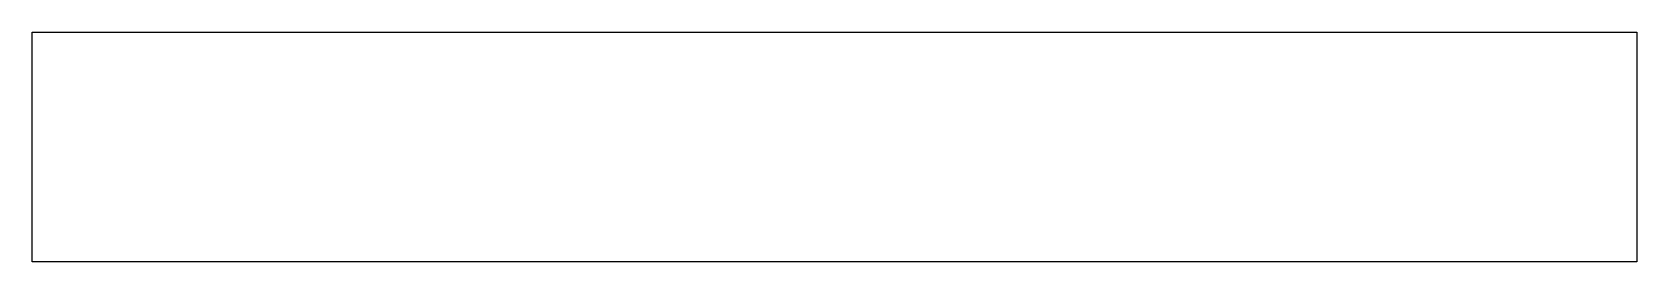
# Model space of a CAD drawing. Header units: metres. Extents: x -18.5 to 13.8, y -1.1 to 46.5.
# Drawn here: x -18.55 to 13.75, y 41.88 to 46.5 of the extents above.
import ezdxf

# ---------------------------------------------------------------- set-up
doc = ezdxf.new("R2010")
doc.units = ezdxf.units.M

msp = doc.modelspace()

# ---------------------------------------------------------------- linework, layer by layer
for p, q in [((-18.55, 46.487), (-18.55, 46.5)), ((-18.55, 46.5), (-18.541, 46.5)), ((-18.55, 46.485), (-18.55, 46.487)), ((-18.55, 46.487), (-18.55, 46.487)), ((-18.55, 46.483), (-18.55, 46.485)), ((-18.55, 46.481), (-18.55, 46.483)), ((-18.55, 46.393), (-18.55, 46.481)), ((-18.55, 41.989), (-18.55, 46.393)), ((-18.541, 46.5), (-18.522, 46.5)), ((-18.522, 46.5), (-18.34, 46.5)), ((-18.34, 46.5), (-18.319, 46.5)), ((-18.319, 46.5), (-18.29, 46.5)), ((-18.29, 46.5), (-18.254, 46.5)), ((-18.254, 46.5), (-18.211, 46.5)), ((-18.211, 46.5), (-18.165, 46.5)), ((-18.165, 46.5), (-18.124, 46.5)), ((-18.124, 46.5), (-18.095, 46.5)), ((-18.095, 46.5), (-18.085, 46.5)), ((-18.085, 46.5), (12.531, 46.5)), ((12.531, 46.5), (12.617, 46.5)), ((12.617, 46.5), (13.53, 46.5)), ((13.53, 46.5), (13.535, 46.5)), ((13.535, 46.5), (13.55, 46.5)), ((13.55, 46.5), (13.574, 46.5)), ((13.574, 46.5), (13.601, 46.5)), ((13.601, 46.5), (13.627, 46.5)), ((13.627, 46.5), (13.649, 46.5)), ((13.649, 46.5), (13.665, 46.5)), ((13.665, 46.5), (13.676, 46.5)), ((13.665, 46.5), (13.665, 46.5)), ((13.676, 46.5), (13.682, 46.5)), ((13.682, 46.5), (13.75, 46.5)), ((13.75, 46.5), (13.75, 46.393)), ((13.75, 46.393), (13.75, 45.302)), ((13.75, 45.302), (13.75, 41.88)), ((-18.55, 41.88), (-18.55, 41.989)), ((-10.812, 41.88), (-18.55, 41.88)), ((13.75, 41.88), (-10.812, 41.88))]:
    msp.add_line(p, q)

doc.saveas('drawing.dxf')
